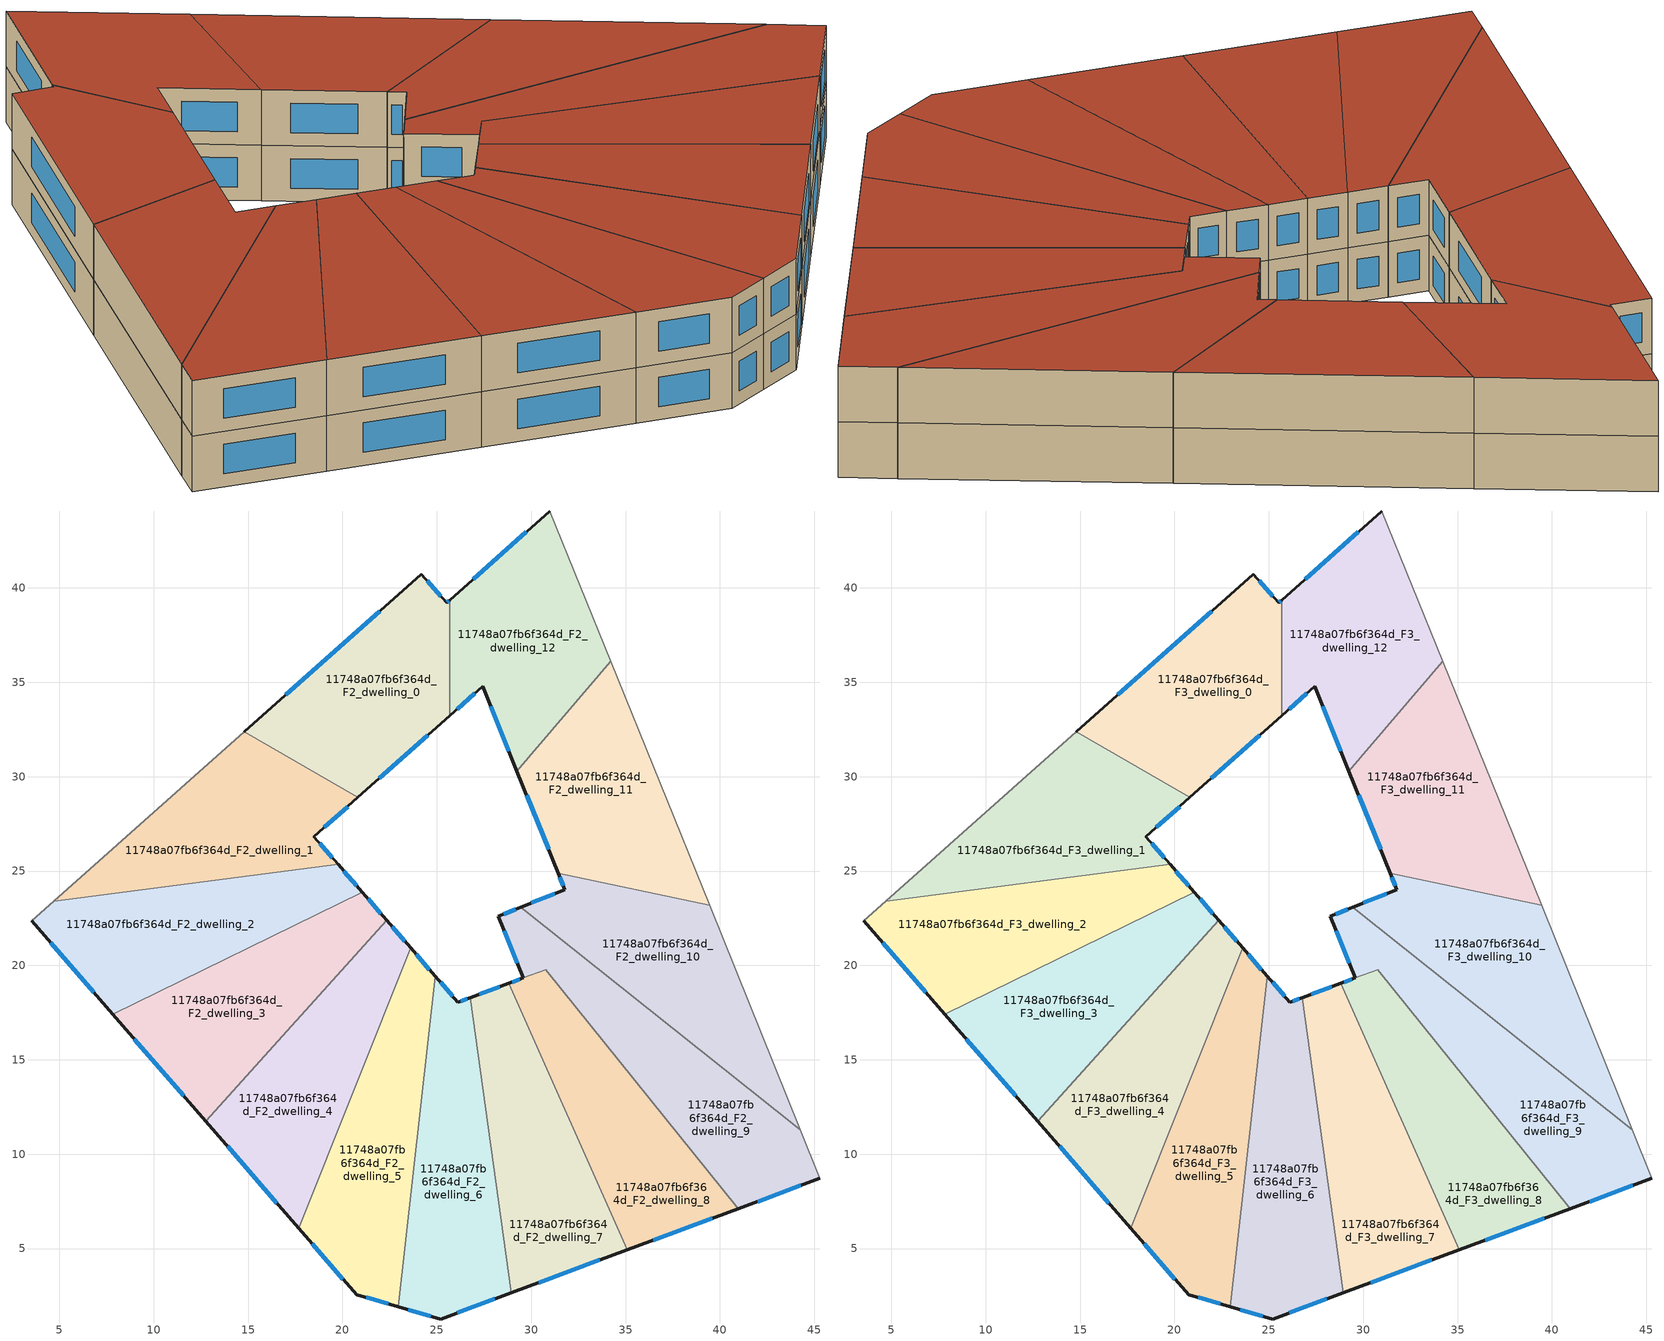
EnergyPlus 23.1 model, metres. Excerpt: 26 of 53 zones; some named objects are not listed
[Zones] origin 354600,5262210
11748a07fb6f364d_F2_dwelling_0
 floor to 11748a07fb6f364d_F1_dwelling_0 (EU_floor_Construction): 25.67,39.35 25.67,33.22 20.82,28.91 14.79,32.38 24.18,40.72 25.53,39.22 z6
 wall outside (EU_wall_Construction): 25.67,39.35 25.53,39.22 24.18,40.72 14.79,32.38 / 20.82,28.91 25.67,33.22 z6:9
 wall to 11748a07fb6f364d_F2_dwelling_12 (EU_wall_Construction): 25.67,33.22 25.67,39.35 z6:9
 wall to 11748a07fb6f364d_F2_dwelling_1 (EU_wall_Construction): 14.79,32.38 20.82,28.91 z6:9
 window (EU_Window_Construction): 25.21,39.57 24.5,40.37 / 25.64,39.32 25.56,39.25 / 21.96,29.92 24.53,32.21 / 21.98,38.76 17,34.34 z6.7:8.3
11748a07fb6f364d_F2_dwelling_1
 floor to 11748a07fb6f364d_F1_dwelling_1 (EU_floor_Construction): 20.82,28.91 18.48,26.83 19.77,25.35 4.7,23.41 14.79,32.38 z6
 wall outside (EU_wall_Construction): 19.77,25.35 18.48,26.83 20.82,28.91 z6:9
 wall to 11748a07fb6f364d_F2_dwelling_2 (EU_wall_Construction): 4.7,23.41 19.77,25.35 z6:9
 wall adiabatic (EU_wall_Construction): 14.79,32.38 4.7,23.41 z6:9
 window (EU_Window_Construction): 19.03,27.32 20.27,28.42 / 19.47,25.7 18.78,26.48 z6.7:8.3
11748a07fb6f364d_F2_dwelling_10
 floor to 11748a07fb6f364d_F1_dwelling_10 (EU_floor_Construction): 39.45,23.18 44.25,11.3 29.46,23.09 31.78,24.02 31.43,24.88 z6
 wall outside (EU_wall_Construction): 31.43,24.88 31.78,24.02 29.46,23.09 z6:9
 wall to 11748a07fb6f364d_F2_dwelling_11 (EU_wall_Construction): 39.45,23.18 31.43,24.88 z6:9
 wall adiabatic (EU_wall_Construction): 44.25,11.3 39.45,23.18 z6:9
 wall to 11748a07fb6f364d_F2_dwelling_9 (EU_wall_Construction): 29.46,23.09 44.25,11.3 z6:9
 window (EU_Window_Construction): 31.23,23.8 30,23.31 / 31.51,24.68 31.7,24.22 z6.7:8.3
11748a07fb6f364d_F2_dwelling_11
 floor to 11748a07fb6f364d_F1_dwelling_11 (EU_floor_Construction): 34.21,36.12 39.45,23.18 31.43,24.88 29.24,30.3 z6
 wall outside (EU_wall_Construction): 29.24,30.3 31.43,24.88 z6:9
 wall to 11748a07fb6f364d_F2_dwelling_12 (EU_wall_Construction): 34.21,36.12 29.24,30.3 z6:9
 wall adiabatic (EU_wall_Construction): 39.45,23.18 34.21,36.12 z6:9
 window (EU_Window_Construction): 29.76,29.03 30.92,26.15 z6.7:8.3
11748a07fb6f364d_F2_dwelling_12
 floor to 11748a07fb6f364d_F1_dwelling_12 (EU_floor_Construction): 30.99,44.08 34.21,36.12 29.24,30.3 27.43,34.78 25.67,33.22 25.67,39.35 z6
 wall outside (EU_wall_Construction): 25.67,33.22 27.43,34.78 29.24,30.3 / 30.99,44.08 25.67,39.35 z6:9
 wall adiabatic (EU_wall_Construction): 34.21,36.12 30.99,44.08 z6:9
 window (EU_Window_Construction): 27.85,33.73 28.82,31.35 / 26.08,33.59 27.02,34.42 / 29.74,42.97 26.92,40.46 z6.7:8.3
11748a07fb6f364d_F2_dwelling_2
 floor to 11748a07fb6f364d_F1_dwelling_2 (EU_floor_Construction): 19.77,25.35 21.06,23.87 7.82,17.42 3.53,22.37 4.7,23.41 z6
 wall outside (EU_wall_Construction): 21.06,23.87 19.77,25.35 / 3.53,22.37 7.82,17.42 z6:9
 wall to 11748a07fb6f364d_F2_dwelling_3 (EU_wall_Construction): 7.82,17.42 21.06,23.87 z6:9
 wall adiabatic (EU_wall_Construction): 4.7,23.41 3.53,22.37 z6:9
 window (EU_Window_Construction): 20.76,24.21 20.07,25 / 4.53,21.21 6.81,18.59 z6.7:8.3
11748a07fb6f364d_F2_dwelling_3
 floor to 11748a07fb6f364d_F1_dwelling_3 (EU_floor_Construction): 21.06,23.87 22.33,22.4 12.75,11.75 7.82,17.42 z6
 wall outside (EU_wall_Construction): 22.33,22.4 21.06,23.87 / 7.82,17.42 12.75,11.75 z6:9
 wall to 11748a07fb6f364d_F2_dwelling_4 (EU_wall_Construction): 12.75,11.75 22.33,22.4 z6:9
 window (EU_Window_Construction): 22.03,22.75 21.36,23.52 / 8.98,16.09 11.59,13.08 z6.7:8.3
11748a07fb6f364d_F2_dwelling_4
 floor to 11748a07fb6f364d_F1_dwelling_4 (EU_floor_Construction): 22.33,22.4 23.61,20.94 17.68,6.08 12.75,11.75 z6
 wall outside (EU_wall_Construction): 23.61,20.94 22.33,22.4 / 12.75,11.75 17.68,6.08 z6:9
 wall to 11748a07fb6f364d_F2_dwelling_5 (EU_wall_Construction): 17.68,6.08 23.61,20.94 z6:9
 window (EU_Window_Construction): 23.31,21.28 22.63,22.06 / 13.91,10.42 16.52,7.41 z6.7:8.3
11748a07fb6f364d_F2_dwelling_5
 floor to 11748a07fb6f364d_F1_dwelling_5 (EU_floor_Construction): 23.61,20.94 24.92,19.43 22.94,1.92 20.74,2.56 17.68,6.08 z6
 wall outside (EU_wall_Construction): 24.92,19.43 23.61,20.94 / 17.68,6.08 20.74,2.56 22.94,1.92 z6:9
 wall to 11748a07fb6f364d_F2_dwelling_6 (EU_wall_Construction): 22.94,1.92 24.92,19.43 z6:9
 window (EU_Window_Construction): 24.61,19.78 23.91,20.58 / 21.26,2.41 22.43,2.07 / 18.4,5.25 20.02,3.38 z6.7:8.3
11748a07fb6f364d_F2_dwelling_6
 floor to 11748a07fb6f364d_F1_dwelling_6 (EU_floor_Construction): 26.76,18.3 28.95,2.65 25.21,1.27 22.94,1.92 24.92,19.43 26.11,18.06 z6
 wall outside (EU_wall_Construction): 26.76,18.3 26.11,18.06 24.92,19.43 / 22.94,1.92 25.21,1.27 28.95,2.65 z6:9
 wall to 11748a07fb6f364d_F2_dwelling_7 (EU_wall_Construction): 28.95,2.65 26.76,18.3 z6:9
 window (EU_Window_Construction): 25.83,18.38 25.2,19.11 / 26.61,18.24 26.26,18.11 / 26.09,1.59 28.07,2.33 / 23.47,1.77 24.68,1.42 z6.7:8.3
11748a07fb6f364d_F2_dwelling_7
 floor to 11748a07fb6f364d_F1_dwelling_7 (EU_floor_Construction): 28.8,19.05 35.08,4.93 28.95,2.65 26.76,18.3 z6
 wall outside (EU_wall_Construction): 28.8,19.05 26.76,18.3 / 28.95,2.65 35.08,4.93 z6:9
 wall to 11748a07fb6f364d_F2_dwelling_8 (EU_wall_Construction): 35.08,4.93 28.8,19.05 z6:9
 window (EU_Window_Construction): 28.32,18.88 27.24,18.48 / 30.39,3.19 33.64,4.39 z6.7:8.3
11748a07fb6f364d_F2_dwelling_8
 floor to 11748a07fb6f364d_F1_dwelling_8 (EU_floor_Construction): 30.77,19.78 40.98,7.12 35.08,4.93 28.8,19.05 29.58,19.34 z6
 wall outside (EU_wall_Construction): 35.08,4.93 40.98,7.12 / 29.57,19.34 28.8,19.05 z6:9
 wall to 11748a07fb6f364d_F2_dwelling_9 (EU_wall_Construction): 40.98,7.12 30.77,19.78 29.58,19.34 z6:9
 window (EU_Window_Construction): 36.46,5.44 39.59,6.6 / 29.39,19.27 28.98,19.12 z6.7:8.3
11748a07fb6f364d_F2_dwelling_9
 floor to 11748a07fb6f364d_F1_dwelling_9 (EU_floor_Construction): 44.25,11.3 45.3,8.72 40.98,7.12 30.77,19.78 29.58,19.34 28.25,22.61 29.46,23.09 z6
 wall outside (EU_wall_Construction): 29.46,23.09 28.25,22.61 29.58,19.34 / 40.98,7.12 45.3,8.72 z6:9
 wall adiabatic (EU_wall_Construction): 45.3,8.72 44.25,11.3 z6:9
 window (EU_Window_Construction): 28.56,21.84 29.27,20.11 / 29.17,22.98 28.53,22.72 / 41.99,7.49 44.28,8.34 z6.7:8.3
11748a07fb6f364d_F3_dwelling_0
 floor to 11748a07fb6f364d_F2_dwelling_0 (EU_floor_Construction): 25.67,39.35 25.67,33.22 20.82,28.91 14.79,32.38 24.18,40.72 25.53,39.22 z9
 wall outside (EU_wall_Construction): 25.67,39.35 25.53,39.22 24.18,40.72 14.79,32.38 / 20.82,28.91 25.67,33.22 z9:12
 wall to 11748a07fb6f364d_F3_dwelling_12 (EU_wall_Construction): 25.67,33.22 25.67,39.35 z9:12
 wall to 11748a07fb6f364d_F3_dwelling_1 (EU_wall_Construction): 14.79,32.38 20.82,28.91 z9:12
 window (EU_Window_Construction): 25.21,39.57 24.5,40.37 / 25.64,39.32 25.56,39.25 / 21.96,29.92 24.53,32.21 / 21.98,38.76 17,34.34 z9.7:11.3
 roof outside (EU_roof_Construction): 25.67,33.22 25.67,39.35 25.53,39.22 24.18,40.72 14.79,32.38 20.82,28.91 z12
11748a07fb6f364d_F3_dwelling_1
 floor to 11748a07fb6f364d_F2_dwelling_1 (EU_floor_Construction): 20.82,28.91 18.48,26.83 19.77,25.35 4.7,23.41 14.79,32.38 z9
 wall outside (EU_wall_Construction): 19.77,25.35 18.48,26.83 20.82,28.91 z9:12
 wall to 11748a07fb6f364d_F3_dwelling_2 (EU_wall_Construction): 4.7,23.41 19.77,25.35 z9:12
 wall adiabatic (EU_wall_Construction): 14.79,32.38 4.7,23.41 z9:12
 window (EU_Window_Construction): 19.03,27.32 20.27,28.42 / 19.47,25.7 18.78,26.48 z9.7:11.3
 roof outside (EU_roof_Construction): 19.77,25.35 18.48,26.83 20.82,28.91 14.79,32.38 4.7,23.41 z12
11748a07fb6f364d_F3_dwelling_10
 floor to 11748a07fb6f364d_F2_dwelling_10 (EU_floor_Construction): 39.45,23.18 44.25,11.3 29.46,23.09 31.78,24.02 31.43,24.88 z9
 wall outside (EU_wall_Construction): 31.43,24.88 31.78,24.02 29.46,23.09 z9:12
 wall to 11748a07fb6f364d_F3_dwelling_11 (EU_wall_Construction): 39.45,23.18 31.43,24.88 z9:12
 wall adiabatic (EU_wall_Construction): 44.25,11.3 39.45,23.18 z9:12
 wall to 11748a07fb6f364d_F3_dwelling_9 (EU_wall_Construction): 29.46,23.09 44.25,11.3 z9:12
 window (EU_Window_Construction): 31.23,23.8 30,23.31 / 31.51,24.68 31.7,24.22 z9.7:11.3
 roof outside (EU_roof_Construction): 44.25,11.3 39.45,23.18 31.43,24.88 31.78,24.02 29.46,23.09 z12
11748a07fb6f364d_F3_dwelling_11
 floor to 11748a07fb6f364d_F2_dwelling_11 (EU_floor_Construction): 34.21,36.12 39.45,23.18 31.43,24.88 29.24,30.3 z9
 wall outside (EU_wall_Construction): 29.24,30.3 31.43,24.88 z9:12
 wall to 11748a07fb6f364d_F3_dwelling_12 (EU_wall_Construction): 34.21,36.12 29.24,30.3 z9:12
 wall adiabatic (EU_wall_Construction): 39.45,23.18 34.21,36.12 z9:12
 window (EU_Window_Construction): 29.76,29.03 30.92,26.15 z9.7:11.3
 roof outside (EU_roof_Construction): 39.45,23.18 34.21,36.12 29.24,30.3 31.43,24.88 z12
11748a07fb6f364d_F3_dwelling_12
 floor to 11748a07fb6f364d_F2_dwelling_12 (EU_floor_Construction): 30.99,44.08 34.21,36.12 29.24,30.3 27.43,34.78 25.67,33.22 25.67,39.35 z9
 wall outside (EU_wall_Construction): 25.67,33.22 27.43,34.78 29.24,30.3 / 30.99,44.08 25.67,39.35 z9:12
 wall adiabatic (EU_wall_Construction): 34.21,36.12 30.99,44.08 z9:12
 window (EU_Window_Construction): 27.85,33.73 28.82,31.35 / 26.08,33.59 27.02,34.42 / 29.74,42.97 26.92,40.46 z9.7:11.3
 roof outside (EU_roof_Construction): 29.24,30.3 34.21,36.12 30.99,44.08 25.67,39.35 25.67,33.22 27.43,34.78 z12
11748a07fb6f364d_F3_dwelling_2
 floor to 11748a07fb6f364d_F2_dwelling_2 (EU_floor_Construction): 19.77,25.35 21.06,23.87 7.82,17.42 3.53,22.37 4.7,23.41 z9
 wall outside (EU_wall_Construction): 21.06,23.87 19.77,25.35 / 3.53,22.37 7.82,17.42 z9:12
 wall to 11748a07fb6f364d_F3_dwelling_3 (EU_wall_Construction): 7.82,17.42 21.06,23.87 z9:12
 wall adiabatic (EU_wall_Construction): 4.7,23.41 3.53,22.37 z9:12
 window (EU_Window_Construction): 20.76,24.21 20.07,25 / 4.53,21.21 6.81,18.59 z9.7:11.3
 roof outside (EU_roof_Construction): 21.06,23.87 19.77,25.35 4.7,23.41 3.53,22.37 7.82,17.42 z12
11748a07fb6f364d_F3_dwelling_3
 floor to 11748a07fb6f364d_F2_dwelling_3 (EU_floor_Construction): 21.06,23.87 22.33,22.4 12.75,11.75 7.82,17.42 z9
 wall outside (EU_wall_Construction): 22.33,22.4 21.06,23.87 / 7.82,17.42 12.75,11.75 z9:12
 wall to 11748a07fb6f364d_F3_dwelling_4 (EU_wall_Construction): 12.75,11.75 22.33,22.4 z9:12
 window (EU_Window_Construction): 22.03,22.75 21.36,23.52 / 8.98,16.09 11.59,13.08 z9.7:11.3
 roof outside (EU_roof_Construction): 12.75,11.75 22.33,22.4 21.06,23.87 7.82,17.42 z12
11748a07fb6f364d_F3_dwelling_4
 floor to 11748a07fb6f364d_F2_dwelling_4 (EU_floor_Construction): 22.33,22.4 23.61,20.94 17.68,6.08 12.75,11.75 z9
 wall outside (EU_wall_Construction): 23.61,20.94 22.33,22.4 / 12.75,11.75 17.68,6.08 z9:12
 wall to 11748a07fb6f364d_F3_dwelling_5 (EU_wall_Construction): 17.68,6.08 23.61,20.94 z9:12
 window (EU_Window_Construction): 23.31,21.28 22.63,22.06 / 13.91,10.42 16.52,7.41 z9.7:11.3
 roof outside (EU_roof_Construction): 17.68,6.08 23.61,20.94 22.33,22.4 12.75,11.75 z12
11748a07fb6f364d_F3_dwelling_5
 floor to 11748a07fb6f364d_F2_dwelling_5 (EU_floor_Construction): 23.61,20.94 24.92,19.43 22.94,1.92 20.74,2.56 17.68,6.08 z9
 wall outside (EU_wall_Construction): 24.92,19.43 23.61,20.94 / 17.68,6.08 20.74,2.56 22.94,1.92 z9:12
 wall to 11748a07fb6f364d_F3_dwelling_6 (EU_wall_Construction): 22.94,1.92 24.92,19.43 z9:12
 window (EU_Window_Construction): 24.61,19.78 23.91,20.58 / 21.26,2.41 22.43,2.07 / 18.4,5.25 20.02,3.38 z9.7:11.3
 roof outside (EU_roof_Construction): 22.94,1.92 24.92,19.43 23.61,20.94 17.68,6.08 20.74,2.56 z12
11748a07fb6f364d_F3_dwelling_6
 floor to 11748a07fb6f364d_F2_dwelling_6 (EU_floor_Construction): 26.76,18.3 28.95,2.65 25.21,1.27 22.94,1.92 24.92,19.43 26.11,18.06 z9
 wall outside (EU_wall_Construction): 26.76,18.3 26.11,18.06 24.92,19.43 / 22.94,1.92 25.21,1.27 28.95,2.65 z9:12
 wall to 11748a07fb6f364d_F3_dwelling_7 (EU_wall_Construction): 28.95,2.65 26.76,18.3 z9:12
 window (EU_Window_Construction): 25.83,18.38 25.2,19.11 / 26.61,18.24 26.26,18.11 / 26.09,1.59 28.07,2.33 / 23.47,1.77 24.68,1.42 z9.7:11.3
 roof outside (EU_roof_Construction): 28.95,2.65 26.76,18.3 26.11,18.06 24.92,19.43 22.94,1.92 25.21,1.27 z12
11748a07fb6f364d_F3_dwelling_7
 floor to 11748a07fb6f364d_F2_dwelling_7 (EU_floor_Construction): 28.8,19.05 35.08,4.93 28.95,2.65 26.76,18.3 z9
 wall outside (EU_wall_Construction): 28.8,19.05 26.76,18.3 / 28.95,2.65 35.08,4.93 z9:12
 wall to 11748a07fb6f364d_F3_dwelling_8 (EU_wall_Construction): 35.08,4.93 28.8,19.05 z9:12
 window (EU_Window_Construction): 28.32,18.88 27.24,18.48 / 30.39,3.19 33.64,4.39 z9.7:11.3
 roof outside (EU_roof_Construction): 35.08,4.93 28.8,19.05 26.76,18.3 28.95,2.65 z12
11748a07fb6f364d_F3_dwelling_8
 floor to 11748a07fb6f364d_F2_dwelling_8 (EU_floor_Construction): 30.77,19.78 40.98,7.12 35.08,4.93 28.8,19.05 29.58,19.34 z9
 wall outside (EU_wall_Construction): 35.08,4.93 40.98,7.12 / 29.57,19.34 28.8,19.05 z9:12
 wall to 11748a07fb6f364d_F3_dwelling_9 (EU_wall_Construction): 40.98,7.12 30.77,19.78 29.58,19.34 z9:12
 window (EU_Window_Construction): 36.46,5.44 39.59,6.6 / 29.39,19.27 28.98,19.12 z9.7:11.3
 roof outside (EU_roof_Construction): 40.98,7.12 30.77,19.78 29.58,19.34 28.8,19.05 35.08,4.93 z12
11748a07fb6f364d_F3_dwelling_9
 floor to 11748a07fb6f364d_F2_dwelling_9 (EU_floor_Construction): 44.25,11.3 45.3,8.72 40.98,7.12 30.77,19.78 29.58,19.34 28.25,22.61 29.46,23.09 z9
 wall outside (EU_wall_Construction): 29.46,23.09 28.25,22.61 29.58,19.34 / 40.98,7.12 45.3,8.72 z9:12
 wall adiabatic (EU_wall_Construction): 45.3,8.72 44.25,11.3 z9:12
 window (EU_Window_Construction): 28.56,21.84 29.27,20.11 / 29.17,22.98 28.53,22.72 / 41.99,7.49 44.28,8.34 z9.7:11.3
 roof outside (EU_roof_Construction): 45.3,8.72 44.25,11.3 29.46,23.09 28.25,22.61 29.58,19.34 30.77,19.78 40.98,7.12 z12
[Building]
EU S2 Campaign: North Axis=0; Terrain=City; Solar Distribution=FullExterior
[Site:Location]
Budapest.Ferenc.Liszt.Intl.AP: Latitude=47.437; Longitude=19.256; Time Zone=1; Elevation=185
[SizingPeriod:WeatherFileDays]
AnnualSizingPeriod: Begin Month=1; Begin Day of Month=1; End Month=12; End Day of Month=31; Day of Week for Start Day=Monday; Use Weather File Daylight Saving Period=No; Use Weather File Rain and Snow Indicators=No
[MATERIAL]
EU_InternalMass_Material: Roughness=MediumRough; Thickness=0.1; Conductivity=1; Density=1800; Specific Heat=900; Thermal Absorptance=0.9; Solar Absorptance=0.7; Visible Absorptance=0.7
[MATERIAL:NOMASS] Roughness=MediumRough; Thermal Absorptance=0.9; Solar Absorptance=0.7; Visible Absorptance=0.7
Name | Thermal Resistance
EU_wall_NoMass | 0.832559
EU_roof_NoMass | 1.39638
EU_floor_NoMass | 0.872794
[WINDOWMATERIAL:SIMPLEGLAZINGSYSTEM]
EU_Window_SimpleGlazing: UFactor=2.79869; Solar Heat Gain Coefficient=0.75; Visible Transmittance=0.75
[CONSTRUCTION]
EU_wall_Construction: EU_wall_NoMass
EU_roof_Construction: EU_roof_NoMass
EU_floor_Construction: EU_floor_NoMass
EU_Window_Construction: EU_Window_SimpleGlazing
EU_InternalMass_Construction: EU_InternalMass_Material
[ZONE] Type=1; Multiplier=1; Ceiling Height=autocalculate; Floor Area=autocalculate; Part of Total Floor Area=Yes
Name | Volume
11748a07fb6f364d_F2_dwelling_0; 11748a07fb6f364d_F3_dwelling_0 | 201.679
11748a07fb6f364d_F2_dwelling_1; 11748a07fb6f364d_F3_dwelling_1 | 201.736
11748a07fb6f364d_F2_dwelling_10; 11748a07fb6f364d_F3_dwelling_10 | 201.728
11748a07fb6f364d_F2_dwelling_11; 11748a07fb6f364d_F3_dwelling_11 | 201.749
11748a07fb6f364d_F2_dwelling_12; 11748a07fb6f364d_F3_dwelling_12 | 201.757
11748a07fb6f364d_F2_dwelling_2; 11748a07fb6f364d_F3_dwelling_2 | 201.753
11748a07fb6f364d_F2_dwelling_3; 11748a07fb6f364d_F3_dwelling_3 | 201.755
11748a07fb6f364d_F2_dwelling_4; 11748a07fb6f364d_F3_dwelling_4 | 201.727
11748a07fb6f364d_F2_dwelling_5; 11748a07fb6f364d_F3_dwelling_5 | 201.739
11748a07fb6f364d_F2_dwelling_6; 11748a07fb6f364d_F3_dwelling_6 | 201.744
11748a07fb6f364d_F2_dwelling_7; 11748a07fb6f364d_F3_dwelling_7 | 201.746
11748a07fb6f364d_F2_dwelling_8; 11748a07fb6f364d_F3_dwelling_8 | 193.976
11748a07fb6f364d_F2_dwelling_9; 11748a07fb6f364d_F3_dwelling_9 | 209.541
[INTERNALMASS] Construction=EU_InternalMass_Construction
Name | Zone or ZoneList | Surface Area
11748a07fb6f364d_F2_dwelling_0_EU_InternalMass | 11748a07fb6f364d_F2_dwelling_0 | 67.247
11748a07fb6f364d_F2_dwelling_1_EU_InternalMass | 11748a07fb6f364d_F2_dwelling_1 | 67.2453
11748a07fb6f364d_F2_dwelling_2_EU_InternalMass | 11748a07fb6f364d_F2_dwelling_2 | 67.2508
11748a07fb6f364d_F2_dwelling_3_EU_InternalMass | 11748a07fb6f364d_F2_dwelling_3 | 67.2518
11748a07fb6f364d_F2_dwelling_4_EU_InternalMass | 11748a07fb6f364d_F2_dwelling_4 | 67.2424
11748a07fb6f364d_F2_dwelling_5_EU_InternalMass | 11748a07fb6f364d_F2_dwelling_5 | 67.2464
11748a07fb6f364d_F2_dwelling_6_EU_InternalMass | 11748a07fb6f364d_F2_dwelling_6 | 67.2479
11748a07fb6f364d_F2_dwelling_7_EU_InternalMass | 11748a07fb6f364d_F2_dwelling_7 | 67.2489
11748a07fb6f364d_F2_dwelling_8_EU_InternalMass | 11748a07fb6f364d_F2_dwelling_8 | 64.6612
11748a07fb6f364d_F2_dwelling_9_EU_InternalMass | 11748a07fb6f364d_F2_dwelling_9 | 69.8471
11748a07fb6f364d_F2_dwelling_10_EU_InternalMass | 11748a07fb6f364d_F2_dwelling_10 | 67.2427
11748a07fb6f364d_F2_dwelling_11_EU_InternalMass | 11748a07fb6f364d_F2_dwelling_11 | 67.2498
11748a07fb6f364d_F2_dwelling_12_EU_InternalMass | 11748a07fb6f364d_F2_dwelling_12 | 67.2525
11748a07fb6f364d_F3_dwelling_0_EU_InternalMass | 11748a07fb6f364d_F3_dwelling_0 | 67.247
11748a07fb6f364d_F3_dwelling_1_EU_InternalMass | 11748a07fb6f364d_F3_dwelling_1 | 67.2453
11748a07fb6f364d_F3_dwelling_2_EU_InternalMass | 11748a07fb6f364d_F3_dwelling_2 | 67.2508
11748a07fb6f364d_F3_dwelling_3_EU_InternalMass | 11748a07fb6f364d_F3_dwelling_3 | 67.2518
11748a07fb6f364d_F3_dwelling_4_EU_InternalMass | 11748a07fb6f364d_F3_dwelling_4 | 67.2424
11748a07fb6f364d_F3_dwelling_5_EU_InternalMass | 11748a07fb6f364d_F3_dwelling_5 | 67.2464
11748a07fb6f364d_F3_dwelling_6_EU_InternalMass | 11748a07fb6f364d_F3_dwelling_6 | 67.2479
11748a07fb6f364d_F3_dwelling_7_EU_InternalMass | 11748a07fb6f364d_F3_dwelling_7 | 67.2489
11748a07fb6f364d_F3_dwelling_8_EU_InternalMass | 11748a07fb6f364d_F3_dwelling_8 | 64.6612
11748a07fb6f364d_F3_dwelling_9_EU_InternalMass | 11748a07fb6f364d_F3_dwelling_9 | 69.8471
11748a07fb6f364d_F3_dwelling_10_EU_InternalMass | 11748a07fb6f364d_F3_dwelling_10 | 67.2427
11748a07fb6f364d_F3_dwelling_11_EU_InternalMass | 11748a07fb6f364d_F3_dwelling_11 | 67.2498
11748a07fb6f364d_F3_dwelling_12_EU_InternalMass | 11748a07fb6f364d_F3_dwelling_12 | 67.2525
[OTHEREQUIPMENT] Fuel Type=Electricity; Design Level Calculation Method=Watts/Area; Power per Zone Floor Area=1; Fraction Latent=0; Fraction Radiant=0; Fraction Lost=0; Carbon Dioxide Generation Rate=0; EndUse Subcategory=EU_Step8_InternalGains
Name | Zone or ZoneList or Space or SpaceList | Schedule
EU_Step8_InternalGain_11748a07fb6f364d_F2_dwelling_0_f000 | 11748a07fb6f364d_F2_dwelling_0 | EU_Step8_GainSchedule_11748a07fb6f364d_F2_dwelling_0_f000
EU_Step8_InternalGain_11748a07fb6f364d_F2_dwelling_1_f000 | 11748a07fb6f364d_F2_dwelling_1 | EU_Step8_GainSchedule_11748a07fb6f364d_F2_dwelling_1_f000
EU_Step8_InternalGain_11748a07fb6f364d_F2_dwelling_2_f000 | 11748a07fb6f364d_F2_dwelling_2 | EU_Step8_GainSchedule_11748a07fb6f364d_F2_dwelling_2_f000
EU_Step8_InternalGain_11748a07fb6f364d_F2_dwelling_3_f000 | 11748a07fb6f364d_F2_dwelling_3 | EU_Step8_GainSchedule_11748a07fb6f364d_F2_dwelling_3_f000
EU_Step8_InternalGain_11748a07fb6f364d_F2_dwelling_4_f000 | 11748a07fb6f364d_F2_dwelling_4 | EU_Step8_GainSchedule_11748a07fb6f364d_F2_dwelling_4_f000
EU_Step8_InternalGain_11748a07fb6f364d_F2_dwelling_5_f000 | 11748a07fb6f364d_F2_dwelling_5 | EU_Step8_GainSchedule_11748a07fb6f364d_F2_dwelling_5_f000
EU_Step8_InternalGain_11748a07fb6f364d_F2_dwelling_6_f000 | 11748a07fb6f364d_F2_dwelling_6 | EU_Step8_GainSchedule_11748a07fb6f364d_F2_dwelling_6_f000
EU_Step8_InternalGain_11748a07fb6f364d_F2_dwelling_7_f000 | 11748a07fb6f364d_F2_dwelling_7 | EU_Step8_GainSchedule_11748a07fb6f364d_F2_dwelling_7_f000
EU_Step8_InternalGain_11748a07fb6f364d_F2_dwelling_8_f000 | 11748a07fb6f364d_F2_dwelling_8 | EU_Step8_GainSchedule_11748a07fb6f364d_F2_dwelling_8_f000
EU_Step8_InternalGain_11748a07fb6f364d_F2_dwelling_9_f000 | 11748a07fb6f364d_F2_dwelling_9 | EU_Step8_GainSchedule_11748a07fb6f364d_F2_dwelling_9_f000
EU_Step8_InternalGain_11748a07fb6f364d_F2_dwelling_10_f000 | 11748a07fb6f364d_F2_dwelling_10 | EU_Step8_GainSchedule_11748a07fb6f364d_F2_dwelling_10_f000
EU_Step8_InternalGain_11748a07fb6f364d_F2_dwelling_11_f000 | 11748a07fb6f364d_F2_dwelling_11 | EU_Step8_GainSchedule_11748a07fb6f364d_F2_dwelling_11_f000
EU_Step8_InternalGain_11748a07fb6f364d_F2_dwelling_12_f000 | 11748a07fb6f364d_F2_dwelling_12 | EU_Step8_GainSchedule_11748a07fb6f364d_F2_dwelling_12_f000
EU_Step8_InternalGain_11748a07fb6f364d_F3_dwelling_0_f000 | 11748a07fb6f364d_F3_dwelling_0 | EU_Step8_GainSchedule_11748a07fb6f364d_F3_dwelling_0_f000
EU_Step8_InternalGain_11748a07fb6f364d_F3_dwelling_1_f000 | 11748a07fb6f364d_F3_dwelling_1 | EU_Step8_GainSchedule_11748a07fb6f364d_F3_dwelling_1_f000
EU_Step8_InternalGain_11748a07fb6f364d_F3_dwelling_2_f000 | 11748a07fb6f364d_F3_dwelling_2 | EU_Step8_GainSchedule_11748a07fb6f364d_F3_dwelling_2_f000
EU_Step8_InternalGain_11748a07fb6f364d_F3_dwelling_3_f000 | 11748a07fb6f364d_F3_dwelling_3 | EU_Step8_GainSchedule_11748a07fb6f364d_F3_dwelling_3_f000
EU_Step8_InternalGain_11748a07fb6f364d_F3_dwelling_4_f000 | 11748a07fb6f364d_F3_dwelling_4 | EU_Step8_GainSchedule_11748a07fb6f364d_F3_dwelling_4_f000
EU_Step8_InternalGain_11748a07fb6f364d_F3_dwelling_5_f000 | 11748a07fb6f364d_F3_dwelling_5 | EU_Step8_GainSchedule_11748a07fb6f364d_F3_dwelling_5_f000
EU_Step8_InternalGain_11748a07fb6f364d_F3_dwelling_6_f000 | 11748a07fb6f364d_F3_dwelling_6 | EU_Step8_GainSchedule_11748a07fb6f364d_F3_dwelling_6_f000
EU_Step8_InternalGain_11748a07fb6f364d_F3_dwelling_7_f000 | 11748a07fb6f364d_F3_dwelling_7 | EU_Step8_GainSchedule_11748a07fb6f364d_F3_dwelling_7_f000
EU_Step8_InternalGain_11748a07fb6f364d_F3_dwelling_8_f000 | 11748a07fb6f364d_F3_dwelling_8 | EU_Step8_GainSchedule_11748a07fb6f364d_F3_dwelling_8_f000
EU_Step8_InternalGain_11748a07fb6f364d_F3_dwelling_9_f000 | 11748a07fb6f364d_F3_dwelling_9 | EU_Step8_GainSchedule_11748a07fb6f364d_F3_dwelling_9_f000
EU_Step8_InternalGain_11748a07fb6f364d_F3_dwelling_10_f000 | 11748a07fb6f364d_F3_dwelling_10 | EU_Step8_GainSchedule_11748a07fb6f364d_F3_dwelling_10_f000
EU_Step8_InternalGain_11748a07fb6f364d_F3_dwelling_11_f000 | 11748a07fb6f364d_F3_dwelling_11 | EU_Step8_GainSchedule_11748a07fb6f364d_F3_dwelling_11_f000
EU_Step8_InternalGain_11748a07fb6f364d_F3_dwelling_12_f000 | 11748a07fb6f364d_F3_dwelling_12 | EU_Step8_GainSchedule_11748a07fb6f364d_F3_dwelling_12_f000
[ZONEVENTILATION:DESIGNFLOWRATE] Schedule=EU_AlwaysOn; Design Flow Rate Calculation Method=AirChanges/Hour; Air Changes per Hour=0.475469; Ventilation Type=Natural; Fan Pressure Rise=0; Fan Total Efficiency=1; Constant Term Coefficient=1; Temperature Term Coefficient=0; Velocity Term Coefficient=0; Velocity Squared Term Coefficient=0; Minimum Indoor Temperature=-100; Maximum Indoor Temperature=100; Delta Temperature=-100; Minimum Outdoor Temperature=-100; Maximum Outdoor Temperature=100; Maximum Wind Speed=40
Name | Zone or ZoneList or Space or SpaceList
EU_ConstantAir_11748a07fb6f364d_F2_dwelling_0 | 11748a07fb6f364d_F2_dwelling_0
EU_ConstantAir_11748a07fb6f364d_F2_dwelling_1 | 11748a07fb6f364d_F2_dwelling_1
EU_ConstantAir_11748a07fb6f364d_F2_dwelling_2 | 11748a07fb6f364d_F2_dwelling_2
EU_ConstantAir_11748a07fb6f364d_F2_dwelling_3 | 11748a07fb6f364d_F2_dwelling_3
EU_ConstantAir_11748a07fb6f364d_F2_dwelling_4 | 11748a07fb6f364d_F2_dwelling_4
EU_ConstantAir_11748a07fb6f364d_F2_dwelling_5 | 11748a07fb6f364d_F2_dwelling_5
EU_ConstantAir_11748a07fb6f364d_F2_dwelling_6 | 11748a07fb6f364d_F2_dwelling_6
EU_ConstantAir_11748a07fb6f364d_F2_dwelling_7 | 11748a07fb6f364d_F2_dwelling_7
EU_ConstantAir_11748a07fb6f364d_F2_dwelling_8 | 11748a07fb6f364d_F2_dwelling_8
EU_ConstantAir_11748a07fb6f364d_F2_dwelling_9 | 11748a07fb6f364d_F2_dwelling_9
EU_ConstantAir_11748a07fb6f364d_F2_dwelling_10 | 11748a07fb6f364d_F2_dwelling_10
EU_ConstantAir_11748a07fb6f364d_F2_dwelling_11 | 11748a07fb6f364d_F2_dwelling_11
EU_ConstantAir_11748a07fb6f364d_F2_dwelling_12 | 11748a07fb6f364d_F2_dwelling_12
EU_ConstantAir_11748a07fb6f364d_F3_dwelling_0 | 11748a07fb6f364d_F3_dwelling_0
EU_ConstantAir_11748a07fb6f364d_F3_dwelling_1 | 11748a07fb6f364d_F3_dwelling_1
EU_ConstantAir_11748a07fb6f364d_F3_dwelling_2 | 11748a07fb6f364d_F3_dwelling_2
EU_ConstantAir_11748a07fb6f364d_F3_dwelling_3 | 11748a07fb6f364d_F3_dwelling_3
EU_ConstantAir_11748a07fb6f364d_F3_dwelling_4 | 11748a07fb6f364d_F3_dwelling_4
EU_ConstantAir_11748a07fb6f364d_F3_dwelling_5 | 11748a07fb6f364d_F3_dwelling_5
EU_ConstantAir_11748a07fb6f364d_F3_dwelling_6 | 11748a07fb6f364d_F3_dwelling_6
EU_ConstantAir_11748a07fb6f364d_F3_dwelling_7 | 11748a07fb6f364d_F3_dwelling_7
EU_ConstantAir_11748a07fb6f364d_F3_dwelling_8 | 11748a07fb6f364d_F3_dwelling_8
EU_ConstantAir_11748a07fb6f364d_F3_dwelling_9 | 11748a07fb6f364d_F3_dwelling_9
EU_ConstantAir_11748a07fb6f364d_F3_dwelling_10 | 11748a07fb6f364d_F3_dwelling_10
EU_ConstantAir_11748a07fb6f364d_F3_dwelling_11 | 11748a07fb6f364d_F3_dwelling_11
EU_ConstantAir_11748a07fb6f364d_F3_dwelling_12 | 11748a07fb6f364d_F3_dwelling_12
[HVACTEMPLATE:THERMOSTAT] Constant Heating Setpoint=20; Constant Cooling Setpoint=50
EU_HeatOnly_11748a07fb6f364d_F3_dwelling_11; EU_HeatOnly_11748a07fb6f364d_F3_dwelling_12
[HVACTEMPLATE:ZONE:IDEALLOADSAIRSYSTEM] System Availability Schedule=EU_AlwaysOn; Maximum Heating Supply Air Temperature=50; Minimum Cooling Supply Air Temperature=13; Maximum Heating Supply Air Humidity Ratio=0.0156; Minimum Cooling Supply Air Humidity Ratio=0.0077; Heating Limit=NoLimit; Cooling Limit=NoLimit; Heating Availability Schedule=EU_AlwaysOn; Cooling Availability Schedule=EU_CoolingOff; Dehumidification Control Type=ConstantSensibleHeatRatio; Cooling Sensible Heat Ratio=0.7; Dehumidification Setpoint=60; Humidification Control Type=None; Humidification Setpoint=30; Outdoor Air Method=None; Outdoor Air Flow Rate per Person=0.00944; Outdoor Air Flow Rate per Zone Floor Area=0; Outdoor Air Flow Rate per Zone=0; Demand Controlled Ventilation Type=None; Outdoor Air Economizer Type=NoEconomizer; Heat Recovery Type=None; Sensible Heat Recovery Effectiveness=0.7; Latent Heat Recovery Effectiveness=0.65
Name | Template Thermostat
11748a07fb6f364d_F2_dwelling_0 | EU_HeatOnly_11748a07fb6f364d_F2_dwelling_0
11748a07fb6f364d_F2_dwelling_1 | EU_HeatOnly_11748a07fb6f364d_F2_dwelling_1
11748a07fb6f364d_F2_dwelling_2 | EU_HeatOnly_11748a07fb6f364d_F2_dwelling_2
11748a07fb6f364d_F2_dwelling_3 | EU_HeatOnly_11748a07fb6f364d_F2_dwelling_3
11748a07fb6f364d_F2_dwelling_4 | EU_HeatOnly_11748a07fb6f364d_F2_dwelling_4
11748a07fb6f364d_F2_dwelling_5 | EU_HeatOnly_11748a07fb6f364d_F2_dwelling_5
11748a07fb6f364d_F2_dwelling_6 | EU_HeatOnly_11748a07fb6f364d_F2_dwelling_6
11748a07fb6f364d_F2_dwelling_7 | EU_HeatOnly_11748a07fb6f364d_F2_dwelling_7
11748a07fb6f364d_F2_dwelling_8 | EU_HeatOnly_11748a07fb6f364d_F2_dwelling_8
11748a07fb6f364d_F2_dwelling_9 | EU_HeatOnly_11748a07fb6f364d_F2_dwelling_9
11748a07fb6f364d_F2_dwelling_10 | EU_HeatOnly_11748a07fb6f364d_F2_dwelling_10
11748a07fb6f364d_F2_dwelling_11 | EU_HeatOnly_11748a07fb6f364d_F2_dwelling_11
11748a07fb6f364d_F2_dwelling_12 | EU_HeatOnly_11748a07fb6f364d_F2_dwelling_12
11748a07fb6f364d_F3_dwelling_0 | EU_HeatOnly_11748a07fb6f364d_F3_dwelling_0
11748a07fb6f364d_F3_dwelling_1 | EU_HeatOnly_11748a07fb6f364d_F3_dwelling_1
11748a07fb6f364d_F3_dwelling_2 | EU_HeatOnly_11748a07fb6f364d_F3_dwelling_2
11748a07fb6f364d_F3_dwelling_3 | EU_HeatOnly_11748a07fb6f364d_F3_dwelling_3
11748a07fb6f364d_F3_dwelling_4 | EU_HeatOnly_11748a07fb6f364d_F3_dwelling_4
11748a07fb6f364d_F3_dwelling_5 | EU_HeatOnly_11748a07fb6f364d_F3_dwelling_5
11748a07fb6f364d_F3_dwelling_6 | EU_HeatOnly_11748a07fb6f364d_F3_dwelling_6
11748a07fb6f364d_F3_dwelling_7 | EU_HeatOnly_11748a07fb6f364d_F3_dwelling_7
11748a07fb6f364d_F3_dwelling_8 | EU_HeatOnly_11748a07fb6f364d_F3_dwelling_8
11748a07fb6f364d_F3_dwelling_9 | EU_HeatOnly_11748a07fb6f364d_F3_dwelling_9
11748a07fb6f364d_F3_dwelling_10 | EU_HeatOnly_11748a07fb6f364d_F3_dwelling_10
11748a07fb6f364d_F3_dwelling_11 | EU_HeatOnly_11748a07fb6f364d_F3_dwelling_11
11748a07fb6f364d_F3_dwelling_12 | EU_HeatOnly_11748a07fb6f364d_F3_dwelling_12
[SIZING:ZONE] Zone Cooling Design Supply Air Temperature Input Method=SupplyAirTemperature; Zone Cooling Design Supply Air Temperature=13; Zone Heating Design Supply Air Temperature Input Method=SupplyAirTemperature; Zone Heating Design Supply Air Temperature=50; Zone Cooling Design Supply Air Humidity Ratio=0.008; Zone Heating Design Supply Air Humidity Ratio=0.008; Cooling Design Air Flow Method=DesignDay; Cooling Design Air Flow Rate=0; Cooling Minimum Air Flow per Zone Floor Area=0.000762; Cooling Minimum Air Flow=0; Cooling Minimum Air Flow Fraction=0.2; Heating Design Air Flow Method=DesignDay; Heating Design Air Flow Rate=0; Heating Maximum Air Flow per Zone Floor Area=0.002032; Heating Maximum Air Flow=0.141576; Heating Maximum Air Flow Fraction=0.3; Account for Dedicated Outdoor Air System=No; Dedicated Outdoor Air System Control Strategy=NeutralSupplyAir; Dedicated Outdoor Air Low Setpoint Temperature for Design=autosize; Dedicated Outdoor Air High Setpoint Temperature for Design=autosize; Zone Load Sizing Method=Sensible Load Only No Latent Load; Zone Latent Cooling Design Supply Air Humidity Ratio Input Method=HumidityRatioDifference; Zone Cooling Design Supply Air Humidity Ratio Difference=0.005; Zone Latent Heating Design Supply Air Humidity Ratio Input Method=HumidityRatioDifference; Zone Humidification Design Supply Air Humidity Ratio Difference=0.005
11748a07fb6f364d_F2_dwelling_0; 11748a07fb6f364d_F2_dwelling_1; 11748a07fb6f364d_F2_dwelling_2; 11748a07fb6f364d_F2_dwelling_3; 11748a07fb6f364d_F2_dwelling_4; 11748a07fb6f364d_F2_dwelling_5; 11748a07fb6f364d_F2_dwelling_6; 11748a07fb6f364d_F2_dwelling_7; 11748a07fb6f364d_F2_dwelling_8; 11748a07fb6f364d_F2_dwelling_9; 11748a07fb6f364d_F2_dwelling_10; 11748a07fb6f364d_F2_dwelling_11; 11748a07fb6f364d_F2_dwelling_12; 11748a07fb6f364d_F3_dwelling_0; 11748a07fb6f364d_F3_dwelling_1; 11748a07fb6f364d_F3_dwelling_2; 11748a07fb6f364d_F3_dwelling_3; 11748a07fb6f364d_F3_dwelling_4; 11748a07fb6f364d_F3_dwelling_5; 11748a07fb6f364d_F3_dwelling_6; 11748a07fb6f364d_F3_dwelling_7; 11748a07fb6f364d_F3_dwelling_8; 11748a07fb6f364d_F3_dwelling_9; 11748a07fb6f364d_F3_dwelling_10; 11748a07fb6f364d_F3_dwelling_11; 11748a07fb6f364d_F3_dwelling_12
[SCHEDULE:CONSTANT]
Name | Hourly Value
EU_AlwaysOn | 1
EU_CoolingOff | 0
[SCHEDULE:FILE] Column Number=1; Rows to Skip at Top=0; Number of Hours of Data=8760; Column Separator=Comma; Interpolate to Timestep=No; Minutes per Item=60; Adjust Schedule for Daylight Savings=Yes
Name | File
EU_Step8_GainSchedule_11748a07fb6f364d_F2_dwelling_0_f000 | ../../schedules/11748a07fb6f364d/11748a07fb6f364d_F2_dwelling_0_f000_gain.csv
EU_Step8_GainSchedule_11748a07fb6f364d_F2_dwelling_1_f000 | ../../schedules/11748a07fb6f364d/11748a07fb6f364d_F2_dwelling_1_f000_gain.csv
EU_Step8_GainSchedule_11748a07fb6f364d_F2_dwelling_2_f000 | ../../schedules/11748a07fb6f364d/11748a07fb6f364d_F2_dwelling_2_f000_gain.csv
EU_Step8_GainSchedule_11748a07fb6f364d_F2_dwelling_3_f000 | ../../schedules/11748a07fb6f364d/11748a07fb6f364d_F2_dwelling_3_f000_gain.csv
EU_Step8_GainSchedule_11748a07fb6f364d_F2_dwelling_4_f000 | ../../schedules/11748a07fb6f364d/11748a07fb6f364d_F2_dwelling_4_f000_gain.csv
EU_Step8_GainSchedule_11748a07fb6f364d_F2_dwelling_5_f000 | ../../schedules/11748a07fb6f364d/11748a07fb6f364d_F2_dwelling_5_f000_gain.csv
EU_Step8_GainSchedule_11748a07fb6f364d_F2_dwelling_6_f000 | ../../schedules/11748a07fb6f364d/11748a07fb6f364d_F2_dwelling_6_f000_gain.csv
EU_Step8_GainSchedule_11748a07fb6f364d_F2_dwelling_7_f000 | ../../schedules/11748a07fb6f364d/11748a07fb6f364d_F2_dwelling_7_f000_gain.csv
EU_Step8_GainSchedule_11748a07fb6f364d_F2_dwelling_8_f000 | ../../schedules/11748a07fb6f364d/11748a07fb6f364d_F2_dwelling_8_f000_gain.csv
EU_Step8_GainSchedule_11748a07fb6f364d_F2_dwelling_9_f000 | ../../schedules/11748a07fb6f364d/11748a07fb6f364d_F2_dwelling_9_f000_gain.csv
EU_Step8_GainSchedule_11748a07fb6f364d_F2_dwelling_10_f000 | ../../schedules/11748a07fb6f364d/11748a07fb6f364d_F2_dwelling_10_f000_gain.csv
EU_Step8_GainSchedule_11748a07fb6f364d_F2_dwelling_11_f000 | ../../schedules/11748a07fb6f364d/11748a07fb6f364d_F2_dwelling_11_f000_gain.csv
EU_Step8_GainSchedule_11748a07fb6f364d_F2_dwelling_12_f000 | ../../schedules/11748a07fb6f364d/11748a07fb6f364d_F2_dwelling_12_f000_gain.csv
EU_Step8_GainSchedule_11748a07fb6f364d_F3_dwelling_0_f000 | ../../schedules/11748a07fb6f364d/11748a07fb6f364d_F3_dwelling_0_f000_gain.csv
EU_Step8_GainSchedule_11748a07fb6f364d_F3_dwelling_1_f000 | ../../schedules/11748a07fb6f364d/11748a07fb6f364d_F3_dwelling_1_f000_gain.csv
EU_Step8_GainSchedule_11748a07fb6f364d_F3_dwelling_2_f000 | ../../schedules/11748a07fb6f364d/11748a07fb6f364d_F3_dwelling_2_f000_gain.csv
EU_Step8_GainSchedule_11748a07fb6f364d_F3_dwelling_3_f000 | ../../schedules/11748a07fb6f364d/11748a07fb6f364d_F3_dwelling_3_f000_gain.csv
EU_Step8_GainSchedule_11748a07fb6f364d_F3_dwelling_4_f000 | ../../schedules/11748a07fb6f364d/11748a07fb6f364d_F3_dwelling_4_f000_gain.csv
EU_Step8_GainSchedule_11748a07fb6f364d_F3_dwelling_5_f000 | ../../schedules/11748a07fb6f364d/11748a07fb6f364d_F3_dwelling_5_f000_gain.csv
EU_Step8_GainSchedule_11748a07fb6f364d_F3_dwelling_6_f000 | ../../schedules/11748a07fb6f364d/11748a07fb6f364d_F3_dwelling_6_f000_gain.csv
EU_Step8_GainSchedule_11748a07fb6f364d_F3_dwelling_7_f000 | ../../schedules/11748a07fb6f364d/11748a07fb6f364d_F3_dwelling_7_f000_gain.csv
EU_Step8_GainSchedule_11748a07fb6f364d_F3_dwelling_8_f000 | ../../schedules/11748a07fb6f364d/11748a07fb6f364d_F3_dwelling_8_f000_gain.csv
EU_Step8_GainSchedule_11748a07fb6f364d_F3_dwelling_9_f000 | ../../schedules/11748a07fb6f364d/11748a07fb6f364d_F3_dwelling_9_f000_gain.csv
EU_Step8_GainSchedule_11748a07fb6f364d_F3_dwelling_10_f000 | ../../schedules/11748a07fb6f364d/11748a07fb6f364d_F3_dwelling_10_f000_gain.csv
EU_Step8_GainSchedule_11748a07fb6f364d_F3_dwelling_11_f000 | ../../schedules/11748a07fb6f364d/11748a07fb6f364d_F3_dwelling_11_f000_gain.csv
EU_Step8_GainSchedule_11748a07fb6f364d_F3_dwelling_12_f000 | ../../schedules/11748a07fb6f364d/11748a07fb6f364d_F3_dwelling_12_f000_gain.csv
